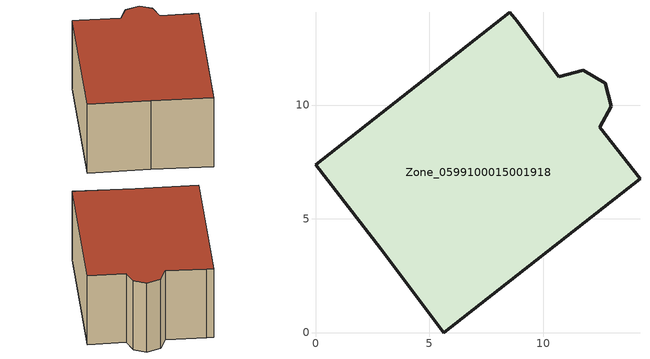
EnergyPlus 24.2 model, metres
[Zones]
Zone_0599100015001918
 floor ground (C_G): 5.64,0 2.87,3.69 0,7.38 8.55,14.07 8.87,13.68 10.7,11.24 11.77,11.53 12.74,10.95 13,9.94 12.5,9.02 14.26,6.75 z0.95
 wall outside (C_F): 12.5,9.02 13,9.94 12.74,10.95 11.77,11.53 10.7,11.24 8.87,13.68 8.55,14.07 0,7.38 2.87,3.69 5.64,0 14.26,6.75 12.5,9.02 z0.95:7.06
 roof outside (C_R): 2.87,3.69 5.64,0 14.26,6.75 12.5,9.02 13,9.94 12.74,10.95 11.77,11.53 10.7,11.24 8.87,13.68 8.55,14.07 0,7.38 z7.06
[BUILDING]
Pand.0599100015001918: North Axis=0; Terrain=City; Loads Convergence Tolerance Value=0.04; Temperature Convergence Tolerance Value=0.4; Solar Distribution=FullExterior; Maximum Number of Warmup Days=25; Minimum Number of Warmup Days=1
[Site:Location]
Rotterdam.The.Hague.AP_ZH_NLD Design_Conditions: Latitude=51.96; Longitude=4.45; Time Zone=1; Elevation=-4.5
[SITE:GROUNDTEMPERATURE:BUILDINGSURFACE]
18, 18, 18, 18, 18, 18, 18, 18, 18, 18, 18, 18
[MATERIAL] Thermal Absorptance=0.9; Solar Absorptance=0.7; Visible Absorptance=0.7
Name | Roughness | Thickness | Conductivity | Density | Specific Heat
G.TI.1975-1991 | MediumSmooth | 0.15 | 0.288461 | 540 | 1210
F.TI.1975-1991 | Rough | 0.3 | 0.230769 | 1920 | 840
R.TI.1975-1991 | MediumRough | 0.2 | 0.153846 | 1500 | 1000
[CONSTRUCTION]
C_G: G.TI.1975-1991
C_F: F.TI.1975-1991
C_R: R.TI.1975-1991
[ZONE]
Zone_0599100015001918: Type=1; Multiplier=1; Ceiling Height=Autocalculate; Volume=Autocalculate; Floor Area=autocalculate; Part of Total Floor Area=Yes
[ZONEINFILTRATION:DESIGNFLOWRATE]
Infil_Zone_0599100015001918: Zone or ZoneList or Space or SpaceList=Zone_0599100015001918; Schedule=AlwaysOn; Design Flow Rate Calculation Method=Flow/Area; Flow Rate per Floor Area=0.003; Constant Term Coefficient=1; Temperature Term Coefficient=0; Velocity Term Coefficient=0; Velocity Squared Term Coefficient=0
[HVACTEMPLATE:ZONE:IDEALLOADSAIRSYSTEM]
Zone_0599100015001918: Maximum Heating Supply Air Temperature=50; Minimum Cooling Supply Air Temperature=13; Maximum Heating Supply Air Humidity Ratio=0.0156; Minimum Cooling Supply Air Humidity Ratio=0.0077; Heating Limit=NoLimit; Cooling Limit=NoLimit; Dehumidification Control Type=ConstantSensibleHeatRatio; Cooling Sensible Heat Ratio=0.7; Dehumidification Setpoint=60; Humidification Control Type=None; Humidification Setpoint=30; Outdoor Air Method=None; Outdoor Air Flow Rate per Person=0.00944; Outdoor Air Flow Rate per Zone Floor Area=0; Outdoor Air Flow Rate per Zone=0; Demand Controlled Ventilation Type=None; Outdoor Air Economizer Type=NoEconomizer; Heat Recovery Type=None; Sensible Heat Recovery Effectiveness=0.7; Latent Heat Recovery Effectiveness=0.65
[ZONECONTROL:THERMOSTAT]
ThermostatControl_Zone_0599100015001918: Zone or ZoneList=Zone_0599100015001918; Control Type Schedule=DualSetpointControlType; Control 1=Thermostat_Zone_0599100015001918; Temperature Difference Between Cutout And Setpoint=0
[THERMOSTATSETPOINT:DUALSETPOINT]
Thermostat_Zone_0599100015001918: Heating Setpoint Temperature Schedule=HeatingSetpoint_Zone_0599100015001918; Cooling Setpoint Temperature Schedule=CoolingSetpoint_Zone_0599100015001918
[SCHEDULE:COMPACT]
HeatingSetpoint_Zone_0599100015001918: Through: 12/31, For: AllDays, Until: 24:00, 21
CoolingSetpoint_Zone_0599100015001918: Through: 12/31, For: AllDays, Until: 24:00, 24
DualSetpointControlType: Through: 12/31, For: AllDays, Until: 24:00, 4
AlwaysOn: Through: 12/31, For: AllDays, Until: 24:00, 1
